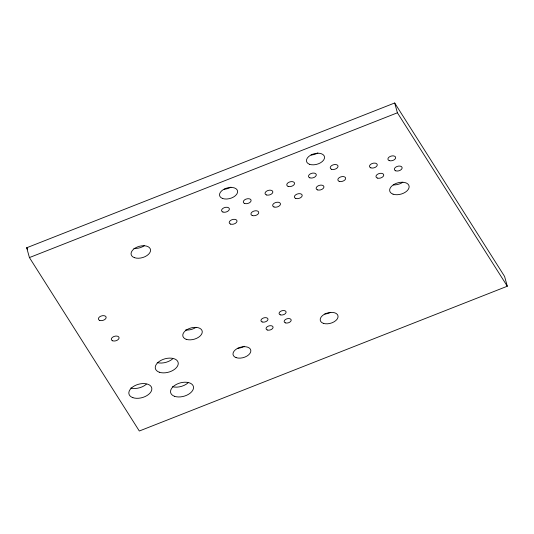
<?xml version="1.0" encoding="UTF-8"?>
<svg xmlns="http://www.w3.org/2000/svg" width="534" height="534" viewBox="0 0 534 534"><rect width="100%" height="100%" fill="white"/><g stroke="black" fill="none" stroke-linecap="round" stroke-linejoin="round"><path stroke-width="0.8" d="M26.7 247.769L394.686 102.982L504.577 276.425L507.3 286.231L139.314 431.018L29.423 257.575L26.7 247.769L27.588 249.171M29.423 257.575L397.409 112.794L507.3 286.231M394.686 102.982L397.409 112.794M144.287 245.727A9.986 5.867 -15.5 0 1 133.867 248.343M402.87 182.221A9.986 5.867 -15.5 0 1 393.251 184.911M196.005 327.342A9.986 5.867 -15.5 0 1 185.585 329.965M230.968 187.127A9.278 5.453 -15.5 0 1 224.18 189.21M317.89 152.931A9.278 5.453 -15.5 0 1 311.108 155.007M188.041 382.858A11.788 6.929 -15.5 0 1 172.462 386.696M146.356 384.206A11.788 6.929 -15.5 0 1 130.783 388.044M172.769 358.761A11.788 6.929 -15.5 0 1 157.196 362.599M330.773 312.33A9.158 5.387 -15.5 0 1 324.752 313.999M244.232 346.266A9.158 5.387 -15.5 0 1 237.537 348.315M267.26 329.992A3.618 2.129 -15.5 0 0 273.034 327.722A3.618 2.129 -15.5 0 0 268.395 326.087A3.618 2.129 -15.5 0 0 267.26 329.992M174.531 396.301A11.788 6.929 -15.5 0 0 193.335 388.906A11.788 6.929 -15.5 0 0 178.209 383.572A11.788 6.929 -15.5 0 0 174.531 396.301M134.461 257.675A9.986 5.867 -15.5 0 0 150.394 251.407A9.986 5.867 -15.5 0 0 137.578 246.888A9.986 5.867 -15.5 0 0 134.461 257.675M393.044 194.169A9.986 5.867 -15.5 0 0 408.977 187.901A9.986 5.867 -15.5 0 0 396.161 183.382A9.986 5.867 -15.5 0 0 393.044 194.169M186.172 339.29A9.986 5.867 -15.5 0 0 202.106 333.022A9.986 5.867 -15.5 0 0 189.29 328.503A9.986 5.867 -15.5 0 0 186.172 339.29M222.671 198.514A9.278 5.453 -15.5 0 0 237.476 192.687A9.278 5.453 -15.5 0 0 225.568 188.489A9.278 5.453 -15.5 0 0 222.671 198.514M309.6 164.312A9.278 5.453 -15.5 0 0 324.405 158.485A9.278 5.453 -15.5 0 0 312.497 154.293A9.278 5.453 -15.5 0 0 309.6 164.312M99.731 320.407A3.992 2.35 -15.5 0 0 106.106 317.904A3.992 2.35 -15.5 0 0 100.979 316.095A3.992 2.35 -15.5 0 0 99.731 320.407M112.661 340.812A3.992 2.35 -15.5 0 0 119.029 338.302A3.992 2.35 -15.5 0 0 113.902 336.5A3.992 2.35 -15.5 0 0 112.661 340.812M377.311 178.056A3.992 2.35 -15.5 0 0 383.686 175.546A3.992 2.35 -15.5 0 0 378.559 173.744A3.992 2.35 -15.5 0 0 377.311 178.056M370.85 167.856A3.992 2.35 -15.5 0 0 377.218 165.346A3.992 2.35 -15.5 0 0 372.091 163.537A3.992 2.35 -15.5 0 0 370.85 167.856M132.846 397.65A11.788 6.929 -15.5 0 0 151.656 390.247A11.788 6.929 -15.5 0 0 136.53 384.914A11.788 6.929 -15.5 0 0 132.846 397.65M159.259 372.205A11.788 6.929 -15.5 0 0 178.069 364.802A11.788 6.929 -15.5 0 0 162.943 359.469A11.788 6.929 -15.5 0 0 159.259 372.205M262.174 321.962A3.618 2.129 -15.5 0 0 267.941 319.686A3.618 2.129 -15.5 0 0 263.302 318.05A3.618 2.129 -15.5 0 0 262.174 321.962M280.283 314.833A3.618 2.129 -15.5 0 0 286.05 312.564A3.618 2.129 -15.5 0 0 281.411 310.928A3.618 2.129 -15.5 0 0 280.283 314.833M285.37 322.87A3.618 2.129 -15.5 0 0 291.143 320.594A3.618 2.129 -15.5 0 0 286.504 318.958A3.618 2.129 -15.5 0 0 285.37 322.87M323.297 323.31A9.158 5.387 -15.5 0 0 337.915 317.563A9.158 5.387 -15.5 0 0 326.161 313.418A9.158 5.387 -15.5 0 0 323.297 323.31M236.081 357.626A9.158 5.387 -15.5 0 0 250.7 351.879A9.158 5.387 -15.5 0 0 238.945 347.734A9.158 5.387 -15.5 0 0 236.081 357.626M222.918 212.038A4.012 2.356 -15.5 0 0 229.32 209.522A4.012 2.356 -15.5 0 0 224.173 207.706A4.012 2.356 -15.5 0 0 222.918 212.038M244.652 203.487A4.012 2.356 -15.5 0 0 251.053 200.971A4.012 2.356 -15.5 0 0 245.907 199.155A4.012 2.356 -15.5 0 0 244.652 203.487M266.386 194.937A4.012 2.356 -15.5 0 0 272.781 192.42A4.012 2.356 -15.5 0 0 267.634 190.611A4.012 2.356 -15.5 0 0 266.386 194.937M288.113 186.386A4.012 2.356 -15.5 0 0 294.514 183.87A4.012 2.356 -15.5 0 0 289.368 182.061A4.012 2.356 -15.5 0 0 288.113 186.386M309.847 177.842A4.012 2.356 -15.5 0 0 316.248 175.319A4.012 2.356 -15.5 0 0 311.102 173.51A4.012 2.356 -15.5 0 0 309.847 177.842M331.581 169.291A4.012 2.356 -15.5 0 0 337.975 166.768A4.012 2.356 -15.5 0 0 332.829 164.959A4.012 2.356 -15.5 0 0 331.581 169.291M230.554 224.093A4.012 2.356 -15.5 0 0 236.956 221.57A4.012 2.356 -15.5 0 0 231.809 219.761A4.012 2.356 -15.5 0 0 230.554 224.093M252.288 215.542A4.012 2.356 -15.5 0 0 258.683 213.019A4.012 2.356 -15.5 0 0 253.537 211.21A4.012 2.356 -15.5 0 0 252.288 215.542M274.015 206.992A4.012 2.356 -15.5 0 0 280.417 204.469A4.012 2.356 -15.5 0 0 275.27 202.66A4.012 2.356 -15.5 0 0 274.015 206.992M295.749 198.441A4.012 2.356 -15.5 0 0 302.151 195.925A4.012 2.356 -15.5 0 0 297.004 194.109A4.012 2.356 -15.5 0 0 295.749 198.441M317.483 189.89A4.012 2.356 -15.5 0 0 323.878 187.374A4.012 2.356 -15.5 0 0 318.731 185.558A4.012 2.356 -15.5 0 0 317.483 189.89M339.21 181.34A4.012 2.356 -15.5 0 0 345.611 178.823A4.012 2.356 -15.5 0 0 340.465 177.008A4.012 2.356 -15.5 0 0 339.21 181.34M395.707 170.82A3.992 2.35 -15.5 0 0 402.082 168.31A3.992 2.35 -15.5 0 0 396.956 166.501A3.992 2.35 -15.5 0 0 395.707 170.82M389.246 160.614A3.992 2.35 -15.5 0 0 395.621 158.104A3.992 2.35 -15.5 0 0 390.494 156.302A3.992 2.35 -15.5 0 0 389.246 160.614"/></g></svg>
